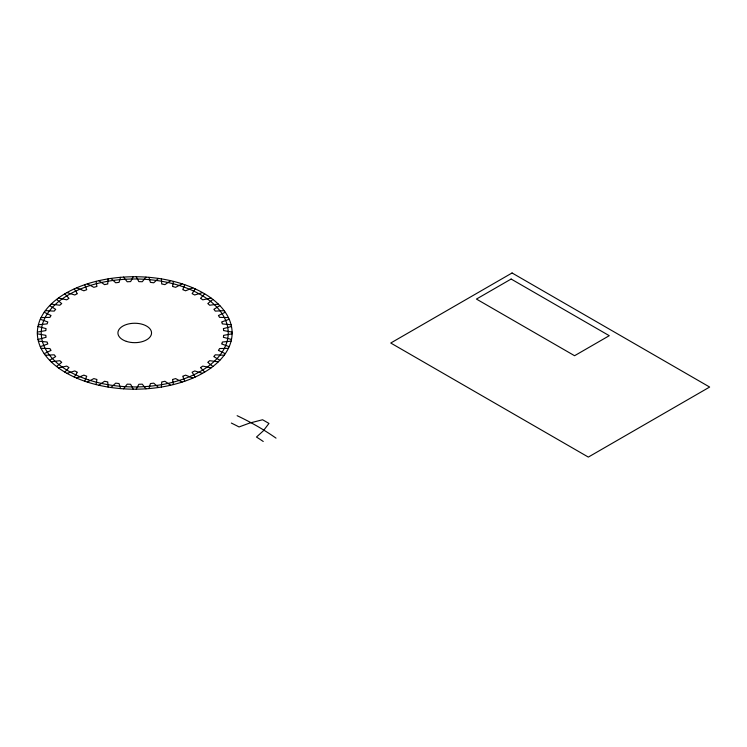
<?xml version="1.0" encoding="UTF-8"?>
<svg xmlns="http://www.w3.org/2000/svg" width="747" height="747" viewBox="0 0 747 747"><rect width="100%" height="100%" fill="white"/><g stroke="black" fill="none" stroke-linecap="round" stroke-linejoin="round"><path stroke-width="1.12" d="M96.083 281.348L96.914 286.456A88.986 51.375 0 0 0 93.851 287.324L87.352 283.841M173.388 384.565L172.557 379.467A88.986 51.375 0 0 0 175.62 378.589L182.119 382.081M84.747 381.213L86.727 376.217A88.986 51.375 0 0 1 83.888 375.125L76.652 378.094M184.724 284.71L182.772 289.668A88.986 51.375 0 0 1 185.583 290.798L192.819 287.828M108.082 278.883L107.755 284A88.986 51.375 0 0 0 104.524 284.635L98.865 280.685M161.389 387.039L161.725 381.95A88.986 51.375 0 0 0 164.947 381.278L170.605 385.228M74.261 377.03L77.361 372.23A88.986 51.375 0 0 1 74.793 370.932L66.95 373.323M195.21 288.884L192.147 293.655A88.986 51.375 0 0 1 194.678 294.99L202.53 292.591M148.989 388.496L150.418 383.566A88.986 51.375 0 0 0 153.77 383.146L158.485 387.488M120.538 277.333L119.053 282.385A88.986 51.375 0 0 0 115.701 282.777L110.986 278.435M64.821 372.099L68.976 367.571A88.986 51.375 0 0 1 66.716 366.086L58.397 367.869M204.659 293.823L200.541 298.324A88.986 51.375 0 0 1 202.754 299.836L211.074 298.044M133.227 276.735L130.632 281.6A88.986 51.375 0 0 0 127.214 281.768L123.516 277.109M136.243 389.178L138.849 384.275A88.986 51.375 0 0 0 142.257 384.154L145.954 388.813M56.567 366.497L61.712 362.314A88.986 51.375 0 0 1 59.816 360.68L51.16 361.819M212.904 299.426L207.806 303.571A88.986 51.375 0 0 1 209.664 305.243L218.311 304.094M145.954 277.109L142.275 281.731A88.986 51.375 0 0 0 138.849 281.638L136.243 276.735M123.516 388.813L127.214 384.154A88.986 51.375 0 0 0 130.622 384.275L133.227 389.178M49.657 360.315L55.698 356.562A88.986 51.375 0 0 1 54.186 354.797L45.352 355.273M219.823 305.598L213.885 309.314A88.986 51.375 0 0 1 215.285 311.125L224.128 310.64M158.485 278.435L153.77 282.777A88.986 51.375 0 0 0 150.418 282.385L148.942 277.333M110.986 387.488L115.701 383.146A88.986 51.375 0 0 0 119.053 383.528L120.538 388.58M44.194 353.667L51.039 350.399A88.986 51.375 0 0 1 49.937 348.541L41.066 348.345M225.277 312.246L218.432 315.514A88.986 51.375 0 0 1 219.534 317.382L228.405 317.568M170.605 280.685L164.947 284.635A88.986 51.375 0 0 0 161.716 284L161.389 278.883M98.865 385.228L104.524 381.278A88.986 51.375 0 0 0 107.755 381.913L108.082 387.039M40.291 346.673L47.808 343.947A88.986 51.375 0 0 1 47.145 342.014L38.386 341.155M229.18 319.249L221.663 321.976A88.986 51.375 0 0 1 222.326 323.909L231.084 324.758M182.119 283.841L175.62 287.324A88.986 51.375 0 0 0 172.557 286.456L173.397 281.442M87.352 382.081L93.851 378.589A88.986 51.375 0 0 0 96.914 379.467L96.083 384.565M37.994 339.437L46.071 337.299A88.986 51.375 0 0 1 45.847 335.338L37.359 333.825M231.477 326.486L223.4 328.615A88.986 51.375 0 0 1 223.624 330.585L232.112 332.088M37.359 332.088L45.847 330.585A88.986 51.375 0 0 1 46.071 328.615L37.994 326.486M232.112 333.825L223.624 335.338A88.986 51.375 0 0 1 223.4 337.299L231.477 339.437M38.386 324.758L47.145 323.909A88.986 51.375 0 0 1 47.808 321.976L40.291 319.249M231.084 341.155L222.391 342.014A88.986 51.375 0 0 1 221.663 343.947L229.18 346.673M41.066 317.568L49.937 317.382A88.986 51.375 0 0 1 51.039 315.514L44.194 312.246M228.405 348.345L219.599 348.541A88.986 51.375 0 0 1 218.432 350.399L225.277 353.667M45.352 310.64L54.186 311.125A88.986 51.375 0 0 1 55.698 309.361L49.657 305.598M224.128 355.273L215.285 354.797A88.986 51.375 0 0 1 213.773 356.562L219.823 360.315M51.16 304.094L59.816 305.243A88.986 51.375 0 0 1 61.712 303.599L56.567 299.426M218.311 361.819L209.664 360.68A88.986 51.375 0 0 1 207.759 362.314L212.904 366.497M58.397 298.044L66.716 299.836A88.986 51.375 0 0 1 68.976 298.352L64.821 293.823M211.074 367.869L202.754 366.086A88.986 51.375 0 0 1 200.504 367.571L204.659 372.099M66.95 292.591L74.793 294.99A88.986 51.375 0 0 1 77.361 293.692L74.261 288.884M202.53 373.323L194.734 370.951A88.986 51.375 0 0 1 192.11 372.23L195.21 377.03M76.652 287.828L83.888 290.798A88.986 51.375 0 0 1 86.727 289.705L84.747 284.71M192.819 378.094L185.63 375.153A88.986 51.375 0 0 1 182.744 376.217L184.724 381.213M231.337 423.054A266.959 154.125 0 0 1 239.04 426.957L249.582 423.082L262.57 419.758A292.161 168.682 0 0 1 268.957 423.446L263.215 430.944L256.492 437.042A266.959 154.125 0 0 1 263.252 441.486M237.135 415.687A280.48 161.931 0 0 1 276.017 438.134M512.068 272.972L390.746 343.022L588.328 457.089L709.65 387.049L512.068 272.972M511.135 279.042L476.437 299.071L574.574 355.721L609.263 335.692L511.135 279.042M87.987 379.709A93.496 53.98 0 0 0 228.227 332.957A93.496 53.98 0 0 0 87.987 286.213A93.496 53.98 0 0 0 87.987 379.709M85.606 381.512A97.39 56.23 0 0 0 232.121 333.246A97.39 56.23 0 0 0 86.475 284.121A97.39 56.23 0 0 0 85.606 381.512M126.327 341.36A16.808 9.702 0 0 0 151.548 332.957A16.808 9.702 0 0 0 126.327 324.553A16.808 9.702 0 0 0 126.327 341.36"/></g></svg>
